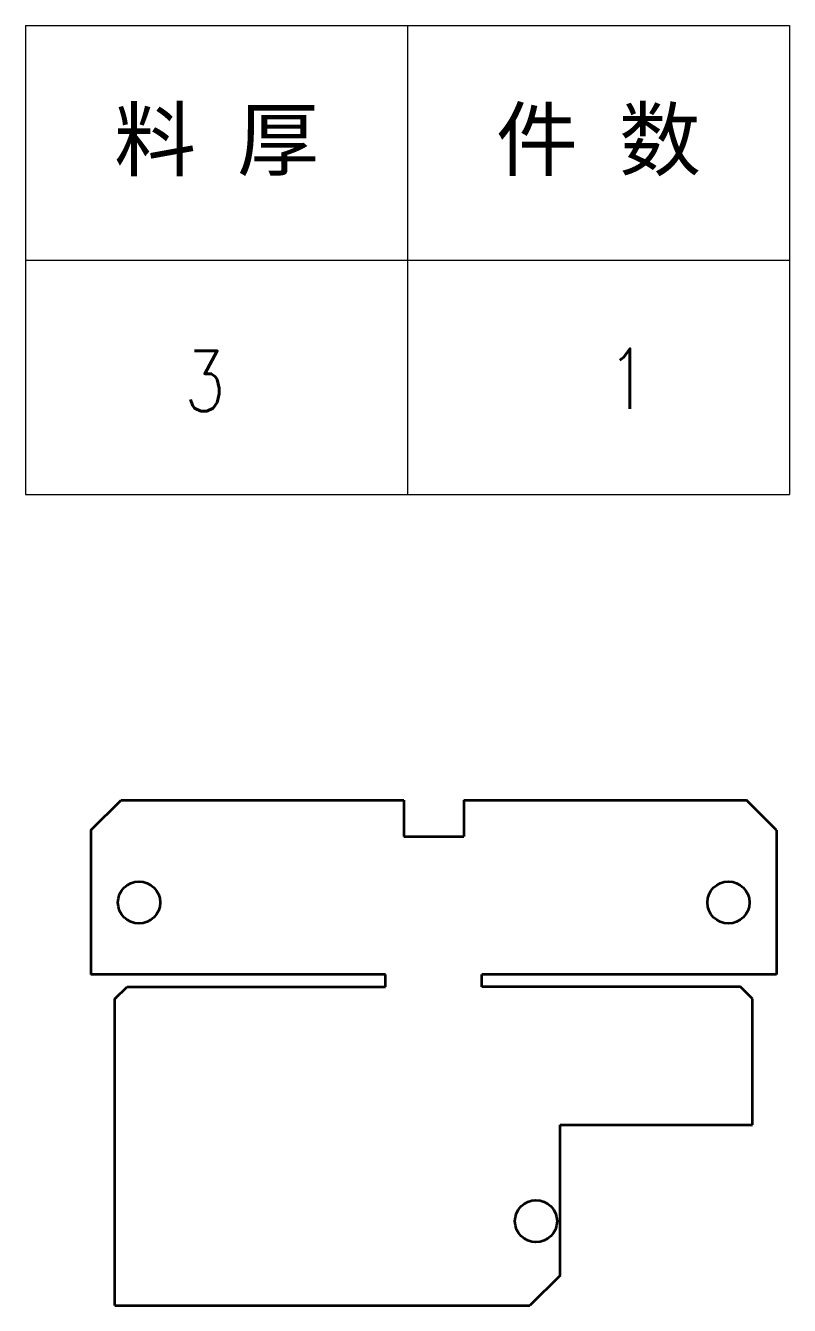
# Model space of a CAD drawing. Header units: millimetres. Extents: x -40286265 to 104648, y -86649 to -49135.
# Drawn here: x 37000.5 to 37127.5, y -65440.2 to -65227.4 of the extents above; entities that cross this region are included whole.
import ezdxf
from ezdxf.enums import TextEntityAlignment as Align

# ---------------------------------------------------------------- set-up
doc = ezdxf.new("R2010")
doc.units = ezdxf.units.MM
doc.header["$LTSCALE"] = 0.5
doc.layers.add('标注线', color=3, linetype='Continuous', lineweight=18)
doc.layers.add('粗实线', color=7, linetype='Continuous', lineweight=35)
doc.styles.add('DIM', font='romans.shx', dxfattribs={"width": 0.8, "bigfont": 'bigfont.shx'})
doc.styles.get("Standard").update_dxf_attribs({"font": 'simplex.shx'})

# ---------------------------------------------------------------- blocks, each defined once
blk = doc.blocks.new('*T68')
at = {"color": 0, "linetype": 'ByBlock', "lineweight": -2, "transparency": 16777216}
for p, q in [((0, 0), (127, 0)), ((0, 0), (0, -78)), ((63.5, 0), (63.5, -78)), ((127, 0), (127, -78)), ((0, -39), (127, -39)), ((0, -78), (127, -78))]:
    blk.add_line(p, q, dxfattribs=at)
at = {"color": 0, "transparency": 16777216, "char_height": 10, "width": 60.5, "attachment_point": 5}
for s, insert in [('{\\fSimSun|b0|i0|c134|p2;料 厚}', (31.75, -19.5)), ('{\\fSimSun|b0|i0|c134|p2;件 数}', (95.25, -19.5))]:
    blk.add_mtext(s, dxfattribs=dict(at, insert=insert))
blk = doc.blocks.new('拆图参数')
blk.add_blockref('*T68', (-63.5, 78))
at = {"style": 'DIM', "width": 0.8}
blk.add_attdef('6', text='', height=10, dxfattribs=at).set_placement((-37.13, 18.91), align=Align.MIDDLE_LEFT)
blk.add_attdef('1', text='', height=10, dxfattribs=at).set_placement((36.65, 19.27), align=Align.MIDDLE_CENTER)

msp = doc.modelspace()

# ---------------------------------------------------------------- linework, layer by layer
at = {"layer": '粗实线', "ltscale": 0.176777}
for p, q in [((37011.331, -65361.198), (37016.331, -65356.198)), ((37125.331, -65361.198), (37120.331, -65356.198)), ((37089.331, -65435.198), (37084.331, -65440.198))]:
    msp.add_line(p, q, dxfattribs=at)
at = {"layer": '粗实线', "ltscale": 0.075}
for p, q in [((37016.331, -65356.198), (37063.331, -65356.198)), ((37073.331, -65356.198), (37076.331, -65356.198)), ((37077.331, -65356.198), (37120.331, -65356.198)), ((37059.331, -65385.198), (37011.331, -65385.198)), ((37125.331, -65385.198), (37077.331, -65385.198))]:
    msp.add_line(p, q, dxfattribs=at)
at = {"layer": '粗实线', "ltscale": 0.15}
for p, q in [((37063.331, -65356.198), (37063.331, -65362.198)), ((37073.331, -65356.198), (37073.331, -65362.198))]:
    msp.add_line(p, q, dxfattribs=at)
at = {"layer": '粗实线', "ltscale": 0.025}
for p, q in [((37076.331, -65356.198), (37077.331, -65356.198)), ((37060.331, -65385.198), (37059.331, -65385.198)), ((37077.331, -65385.198), (37076.331, -65385.198))]:
    msp.add_line(p, q, dxfattribs=at)
at = {"layer": '粗实线'}
for p, q in [((37011.331, -65361.198), (37011.331, -65385.198)), ((37125.331, -65361.198), (37125.331, -65385.198)), ((37017.331, -65387.198), (37060.331, -65387.198)), ((37119.331, -65387.198), (37076.331, -65387.198)), ((37015.331, -65410.198), (37015.331, -65389.198)), ((37121.331, -65410.198), (37121.331, -65389.198)), ((37015.331, -65440.198), (37015.331, -65410.198)), ((37089.331, -65435.198), (37089.331, -65410.198)), ((37089.331, -65410.198), (37121.331, -65410.198)), ((37015.331, -65440.198), (37084.331, -65440.198))]:
    msp.add_line(p, q, dxfattribs=at)
at = {"layer": '粗实线', "ltscale": 0.25}
msp.add_line((37063.331, -65362.198), (37073.331, -65362.198), dxfattribs=at)
at = {"layer": '粗实线', "ltscale": 0.05}
for p, q in [((37060.331, -65387.198), (37060.331, -65385.198)), ((37076.331, -65387.198), (37076.331, -65385.198))]:
    msp.add_line(p, q, dxfattribs=at)
at = {"layer": '粗实线', "ltscale": 0.070711}
for p, q in [((37015.331, -65389.198), (37017.331, -65387.198)), ((37121.331, -65389.198), (37119.331, -65387.198))]:
    msp.add_line(p, q, dxfattribs=at)
at = {"layer": '粗实线'}
for centre in [(37019.331, -65373.198), (37117.331, -65373.198), (37085.331, -65426.198)]:
    msp.add_circle(centre, 3.5, dxfattribs=at)

# ---------------------------------------------------------------- block references
at = {"layer": '标注线'}
msp.add_blockref('拆图参数', (37063.968, -65305.382), dxfattribs=at).add_auto_attribs({'1': '1', '6': '3'})

doc.saveas('drawing.dxf')
